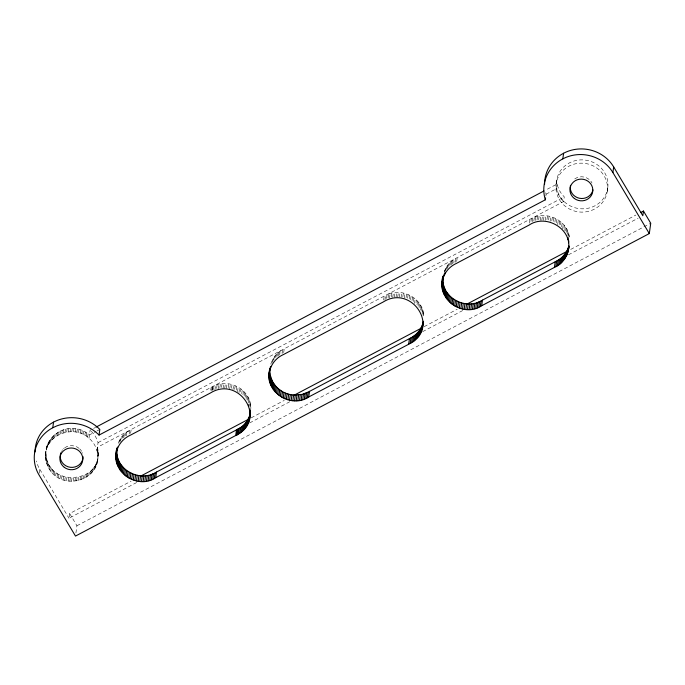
<?xml version="1.0" encoding="UTF-8"?>
<svg xmlns="http://www.w3.org/2000/svg" width="685" height="685" viewBox="0 0 685 685"><rect width="100%" height="100%" fill="white"/><g stroke="black" fill="none" stroke-linecap="round" stroke-linejoin="round"><path stroke-width="0.51" stroke-dasharray="3.42 2.57" d="M45.51 456.03C45.022 434.632 74.1 423.981 88.99 438.203A26.176 24.78 8 0 1 96.945 450.584C105.028 478.995 62.318 493.114 48.952 468.497C34.404 442.33 66.394 415.452 89.452 434.924L96.063 431.439M45.972 452.742C45.861 489.158 106.654 483.636 97.407 447.296L563.592 201.544L564.252 196.852A26.176 24.78 8 0 1 557.153 184.017L545.808 189.993M39.345 473.189L39.867 469.439A36.75 34.789 8 0 1 36.245 460.971M45.57 454.412L46.494 447.913M46.434 449.625L46.897 446.346M45.561 457.649L46.015 454.369M46.94 448.084L47.402 444.796M45.715 459.267L46.178 455.987M47.548 446.577L48.01 443.289M45.989 460.877L46.452 457.589M48.258 445.113L48.721 441.825M46.366 462.461L46.828 459.181M49.072 443.692L49.534 440.412M46.854 464.028L47.316 460.74M49.988 442.33L50.45 439.051M47.453 465.56L47.916 462.272M50.99 441.037L51.452 437.749M48.147 467.05L48.609 463.762M52.086 439.796L52.539 436.516M48.952 468.497L49.414 465.209M53.259 438.64L53.721 435.352M49.842 469.893L50.305 466.605M54.509 437.552L54.971 434.264M50.836 471.229L51.298 467.941M55.836 436.55L56.298 433.262M51.914 472.504L52.377 469.216M57.232 435.626L57.694 432.346M53.079 473.712L53.541 470.424M58.696 434.795L59.158 431.516M54.32 474.842L54.783 471.563M60.203 434.059L60.665 430.779M55.639 475.895L56.101 472.616M61.77 433.425L62.232 430.137M57.026 476.871L57.489 473.583M63.371 432.877L63.833 429.598M58.473 477.753L58.936 474.474M65.015 432.44L65.477 429.152M59.98 478.55L60.443 475.262M66.676 432.107L67.139 428.819M61.53 479.243L61.992 475.964M68.372 431.875L68.834 428.587M63.131 479.851L63.594 476.563M70.076 431.747L70.538 428.459M64.767 480.348L65.229 477.068M71.779 431.721L72.242 428.442M66.428 480.75L66.89 477.471M73.492 431.807L73.954 428.527M68.115 481.05L68.577 477.762M75.196 432.004L75.658 428.716M69.819 481.238L70.281 477.959M76.883 432.295L77.345 429.015M71.531 481.324L71.993 478.044M78.544 432.697L79.006 429.409M73.244 481.307L73.697 478.019M80.179 433.203L80.642 429.915M136.675 482.514L68.997 518.245L69.656 513.553L131.1 481.161M74.948 481.178L75.401 477.89M81.78 433.802L82.243 430.514M76.634 480.947L77.097 477.659M83.339 434.504L83.793 431.216M78.304 480.605L78.766 477.325M84.837 435.292L85.3 432.012M79.939 480.168L80.402 476.88M86.293 436.182L86.747 432.894M81.549 479.628L82.003 476.34M87.671 437.15L88.134 433.87M83.108 478.986L83.57 475.698M88.99 438.203L90.112 430.231L94.838 427.74M75.915 532.981L76.934 525.755L69.656 513.553M84.623 478.25L85.086 474.962M86.079 477.419L86.541 474.14M87.474 476.503L87.937 473.215M88.802 475.493L89.264 472.213M90.052 474.414L90.514 471.126M91.233 473.249L91.696 469.961M92.321 472.016L92.783 468.728M93.323 470.715L93.785 467.427M94.239 469.353L94.701 466.065M96.945 450.584L98.066 442.613A26.176 24.78 8 0 0 90.112 430.231M95.052 467.941L95.515 464.653M97.33 452.168L97.784 448.889M95.763 466.476L96.225 463.188M97.595 453.778L98.058 450.49M96.379 464.961L96.833 461.681M97.758 455.397L98.22 452.109M96.876 463.42L97.338 460.14M97.801 457.023L98.263 453.735M97.279 461.844L98.203 455.354M119.19 442.27C119.952 437.355 124.327 433.776 128.249 431.105L127.855 433.913M119.986 440.883L120.252 439.008M120.62 441.423L121.142 437.672M121.861 438.272L122.127 436.396M122.803 438.006L123.197 435.189M123.822 437.801L124.353 434.05M125.184 435.797L125.578 432.988M126.348 435.754L126.879 432.004M129.148 434.042L129.679 430.291M130.63 433.322L131.16 429.563M210.749 390.219L211.143 387.402M211.733 390.518L212.264 386.768M212.042 390.339L212.573 386.588M212.359 390.185L212.889 386.434M213.523 389.619L214.054 385.869C229.775 378.069 251.395 390.33 250.89 408.363M214.927 389.928L215.587 385.235M216.631 388.464L217.154 384.705M218.104 388.969L218.763 384.276M219.868 387.701L220.399 383.942M221.529 387.47L222.051 383.72M223.062 388.284L223.721 383.591M224.74 388.267L225.399 383.574M226.418 388.352L227.077 383.66M228.216 387.599L228.739 383.848M229.732 388.823L230.391 384.139M231.496 388.284L232.027 384.525M232.968 389.714L233.628 385.021M234.664 389.363L235.195 385.612M236.188 390.048L236.719 386.297M237.532 391.76L238.192 387.076M238.954 392.633L239.613 387.941M240.572 391.709L240.966 388.892M241.728 393.678L242.259 389.928M242.952 394.791L243.475 391.032M244.091 395.973L244.613 392.214M245.144 397.223L245.675 393.464M246.12 398.533L246.643 394.774M246.994 399.894L247.525 396.144M247.91 400.374L248.304 397.565M248.467 402.78L248.989 399.021M249.177 403.337L249.571 400.519M250.034 406.428L250.427 403.611M250.427 407.061L250.693 405.186M272.142 362.545C272.484 357.176 277.151 353.297 281.312 350.455L280.918 353.272M272.938 361.166L273.332 358.349M273.829 359.83L274.223 357.013M274.942 357.621L275.207 355.746M275.875 357.356L276.269 354.539M277.023 356.217L277.425 353.4M278.119 356.089L278.649 352.338M279.42 355.113L279.951 351.354M282.211 353.4L282.734 349.65M283.693 352.681L284.215 348.922M383.634 300.021L384.165 296.271M384.927 300.15L385.587 295.458M386.537 298.497L387.068 294.738C402.223 287.298 423.013 298.3 423.75 315.588M388.061 297.872L388.592 294.113M389.5 298.275L390.159 293.591M391.229 296.913L391.76 293.154M392.728 297.521L393.387 292.829M394.38 297.29L395.039 292.598M396.05 297.17L396.709 292.478M397.72 297.144L398.379 292.461M399.389 297.23L400.049 292.538M401.05 297.418L401.71 292.726M402.831 296.768L403.354 293.017M404.321 298.103L404.981 293.411M406.051 297.65L406.582 293.899M407.618 298.24L408.14 294.49M409.133 298.925L409.664 295.166M410.606 299.696L411.128 295.946M412.019 300.561L412.55 296.81M413.372 301.511L413.903 297.761M414.528 303.481L415.187 298.788M416.009 302.71L416.403 299.893M417.011 304.825L417.542 301.075M418.064 306.075L418.595 302.325M419.032 307.385L419.562 303.626M420.042 307.805L420.436 304.988M420.693 310.159L421.215 306.4M421.506 310.673L421.9 307.865M422.088 312.172L422.482 309.355M422.559 313.696L422.962 310.887M422.936 315.246L423.33 312.437M423.33 315.879L423.595 314.004M444.591 271.868C445.447 266.456 449.899 262.218 454.318 259.307L453.787 263.057M445.156 271.38L445.55 268.563M445.952 270.001L446.346 267.184M446.843 268.666L447.237 265.857M447.69 268.34L448.221 264.581M448.889 266.191L449.283 263.382M450.036 265.061L450.43 262.244M451.132 264.941L451.655 261.182M452.425 263.956L452.956 260.206M455.208 262.252L455.739 258.493M456.69 261.533L457.212 257.774M529.411 223.182L529.933 219.431M530.961 221.435L531.363 218.618M532.313 221.649L532.836 217.898C547.991 210.449 568.781 221.46 569.518 238.74M533.838 221.024L534.36 217.273M535.405 220.493L535.927 216.743M537.006 220.065L537.528 216.314M538.633 219.739L539.163 215.981M540.157 220.45L540.816 215.758M541.818 220.322L542.477 215.629M545.851 196.056L546.116 194.18A37.761 35.748 8 0 1 545.354 191.261M543.488 220.305L544.147 215.612M545.157 220.39L545.817 215.698M546.955 219.637L547.478 215.886M548.599 219.928L549.13 216.177M550.098 221.255L550.757 216.563M556.134 183.957L556.597 180.677M551.819 220.81L552.35 217.051M563.592 201.544A26.176 24.78 8 0 1 556.494 188.709L557.153 184.017M553.386 221.392L553.908 217.642M554.901 222.077L555.432 218.327M556.374 222.856L556.905 219.097M557.659 224.654L558.318 219.962M559.14 224.671L559.671 220.912M560.561 224.757L560.955 221.949M561.64 226.803L562.171 223.053M562.65 228.918L563.31 224.226M563.969 228.293L564.363 225.476M564.8 230.537L565.331 226.786M565.81 230.956L566.204 228.148M566.589 232.369L566.983 229.561M567.274 233.833L567.668 231.016M567.856 235.323L568.25 232.515M568.464 235.914L568.73 234.039M568.833 237.464L569.098 235.589M607.278 191.32A25.842 24.463 8 0 0 571.941 164.837A25.842 24.463 8 0 0 565.896 206.767A25.842 24.463 8 0 0 607.278 191.32L607.741 188.032A25.842 24.463 8 0 0 572.403 161.549A25.842 24.463 8 0 0 566.358 203.479A25.842 24.463 8 0 0 607.741 188.032M270.746 364.146L272.536 359.736M118.154 443.306L119.455 440.395M444.257 271.466L444.856 269.993M97.005 430.942L99.83 429.452M546.116 194.18L556.494 188.709M98.066 442.613L564.252 196.852M251.155 417.867L284.241 400.425M424.152 326.668L457.237 309.226M570.682 249.426L635.903 215.039M249.674 422.928L289.815 401.735M422.611 331.686L462.769 310.502M76.934 525.755L650.75 223.25M568.464 254.811L638.103 218.215M39.867 469.439L68.997 518.245M61.41 451.526A11.465 10.857 8 0 1 61.761 450.901M62.164 450.31A11.465 10.857 8 0 1 62.6 449.737M63.594 448.692A11.465 10.857 8 0 1 64.142 448.213M64.724 447.776A11.465 10.857 8 0 1 79.254 448.495M79.794 448.992A11.465 10.857 8 0 1 81.601 451.278M82.26 452.571A11.465 10.857 8 0 1 82.517 453.239M574.775 178.888A11.465 10.857 8 0 1 590.35 180.643M590.83 181.2A11.465 10.857 8 0 1 592.003 183.032"/><path stroke-width="1.03" d="M116.484 451.989C118.043 444.574 123.463 438.237 130.364 435.198L210.355 393.027C239.168 374.995 268.374 419.914 235.7 435.514L155.718 477.676C136.803 490.597 108.975 470.244 117.007 448.238M241.274 427.363L156.505 472.051C140.331 483.011 114.823 469.525 116.818 449.506M269.051 376.039C269 366.835 275.045 358.178 283.427 354.556L383.369 301.905C412.105 283.915 441.226 328.706 408.645 344.264L308.729 396.966C290.517 409.45 262.706 390.578 269.907 368.83M568.935 246.292C568.499 255.342 562.779 263.845 554.413 267.407L481.683 305.741C462.692 318.679 434.949 298.121 443.101 276.072C439.59 296.571 465.834 311.478 482.48 300.107L560.929 258.767M568.541 249.109C572.052 228.593 545.791 213.686 529.145 225.057L456.424 263.408C449.052 266.636 443.409 273.675 442.313 281.698M52.762 427.757L53.55 422.123A37.761 35.748 8 0 1 99.83 429.452L99.042 435.078A37.761 35.748 8 0 0 56.521 426.027L52.762 427.757A36.75 34.789 8 0 0 39.079 475.065L75.487 536.072L649.303 233.576L650.75 223.25L643.472 211.048L640.629 212.547M116.03 455.131L116.989 447.921M115.97 456.724L116.758 451.09M116.87 450.447L117.135 448.572M116.013 458.308L116.801 452.682M117.366 448.932L117.632 447.057M116.167 459.892L116.964 454.266M116.433 461.467L117.229 455.842M116.81 463.026L117.597 457.4M117.289 464.558L118.077 458.924M117.871 466.057L118.659 460.423M118.556 467.521L119.344 461.887M119.336 468.934L120.132 463.308M120.218 470.304L121.005 464.67M121.185 471.614L121.973 465.98M122.238 472.864L123.035 467.23M123.386 474.046L124.173 468.412M124.602 475.159L125.389 469.525M125.894 476.186L126.682 470.561M127.247 477.137L128.044 471.511M128.669 478.01L129.456 472.376M130.141 478.781L130.938 473.155M131.666 479.466L132.462 473.84M133.232 480.057L134.02 474.431M134.834 480.553L135.63 474.919M136.469 480.947L137.257 475.313M138.122 481.23L138.909 475.604M139.783 481.418L140.579 475.792M141.461 481.504L142.249 475.878M143.139 481.487L143.927 475.852M144.809 481.358L145.597 475.733M146.462 481.135L147.249 475.501M148.097 480.801L148.885 475.176M149.707 480.373L150.494 474.739M151.274 479.842L152.07 474.208M152.806 479.217L153.594 473.583L150.777 475.073M154.288 478.49L155.075 472.864M155.718 477.676L156.505 472.051M235.7 435.514L236.496 429.88M236.864 434.949L237.652 429.315M237.181 434.787L237.978 429.161M237.489 434.615L238.277 428.99M238.611 433.982L239.407 428.348C244.905 425 249.032 419.408 250.376 413.089L249.588 418.723M239.981 433.074L240.769 427.449M241.283 432.089L242.07 426.464M242.507 431.028L243.303 425.402M243.663 429.889L244.451 424.263M244.733 428.682L245.521 423.056M245.718 427.406L246.506 421.78M248.783 406.154L249.049 404.278M246.609 426.07L247.396 420.444M247.405 424.683L248.193 419.057M248.107 423.253L248.895 417.619M249.897 410.812L250.162 408.936M248.706 421.772L249.494 416.146M250.059 412.396L250.316 410.52M249.194 420.265L249.991 414.63M250.102 413.988L250.367 412.113M269.111 374.455L269.967 368.504M269.958 369.78L270.352 366.963M269.102 377.632L269.847 370.414M270.447 368.273L270.712 366.389M269.256 379.207L269.89 371.998M269.522 380.783L270.044 373.582M269.89 382.333L270.686 376.707L270.31 375.149M270.369 383.865L271.157 378.231L270.686 376.707M270.952 385.364L271.74 379.73L271.157 378.231M271.637 386.819L272.425 381.194L271.74 379.73M272.416 388.232L273.204 382.607L272.425 381.194M273.289 389.602L274.086 383.968L273.204 382.607M274.257 390.904L275.053 385.278L274.086 383.968M275.319 392.154L276.106 386.528L275.053 385.278M276.457 393.336L277.245 387.701L276.106 386.528M277.673 394.44L278.461 388.815L277.245 387.701M278.958 395.476L279.754 389.842L278.461 388.815M280.311 396.427L281.107 390.792L279.754 389.842M281.732 397.291L282.52 391.657L281.107 390.792M283.205 398.071L283.992 392.436L282.52 391.657M284.72 398.747L285.517 393.121L283.992 392.436M286.287 399.338L287.075 393.712L285.517 393.121M287.888 399.834L288.676 394.2L287.075 393.712M289.515 400.22L290.303 394.594L288.676 394.2M291.168 400.511L291.956 394.885L290.303 394.594M292.829 400.699L293.617 395.065L301.914 394.449L308.096 392.145L415.144 335.624M294.499 400.785L295.295 395.151M296.177 400.759L296.965 395.134M297.838 400.639L298.634 395.005M299.491 400.408L300.287 394.783M301.126 400.083L301.914 394.449M302.727 399.655L303.524 394.021M304.294 399.124L305.09 393.49M305.827 398.499L306.615 392.865L303.815 394.346M307.308 397.771L308.096 392.145M308.729 396.966L309.526 391.332M408.645 344.264L409.442 338.63M410.127 343.545L410.914 337.91M411.548 342.731L412.344 337.106C417.824 333.766 421.943 328.192 423.279 321.89M412.909 341.832L413.706 336.207M414.211 340.856L414.999 335.222M415.435 339.794L416.232 334.16M416.583 338.655L417.379 333.03M417.653 337.448L418.441 331.823M418.629 336.181L419.425 330.547M419.52 334.854L420.316 329.22M420.316 333.467L421.112 327.841M421.018 332.037L421.806 326.402M421.609 330.564L422.405 324.93M422.106 329.057L422.893 323.423M422.491 327.516L423.433 321.265M442.142 283.273L443.118 276.389M442.073 284.857L442.87 279.223M442.981 278.607L443.238 276.731M442.125 286.441L442.912 280.807M443.469 277.1L443.734 275.224M442.279 288.017L443.067 282.391M444.068 275.627L444.325 273.752M442.544 289.584L443.332 283.958M444.762 274.197L445.027 272.322M442.912 291.142L443.7 285.508M443.392 292.666L444.18 287.032M443.974 294.156L444.762 288.531M444.651 295.612L445.447 289.986M445.43 297.025L446.226 291.399M446.312 298.386L447.099 292.76M447.271 299.696L448.067 294.062M448.332 300.938L449.12 295.312M449.463 302.119L450.259 296.485M450.679 303.224L451.466 297.598M451.963 304.251L452.759 298.626M453.316 305.202L454.112 299.576M454.729 306.067L455.525 300.441M456.201 306.837L456.989 301.212M457.717 307.522L458.513 301.897M459.284 308.113L460.072 302.479M460.877 308.601L461.664 302.975M462.503 308.995L463.291 303.361M464.147 309.286L464.944 303.652M465.809 309.466L466.605 303.84M467.478 309.551L468.275 303.926M469.148 309.534L469.944 303.9M470.818 309.406L471.605 303.78M472.462 309.183L473.258 303.549M474.088 308.849L474.885 303.224M475.69 308.421L476.486 302.796M477.257 307.89L478.053 302.265M478.781 307.265L479.577 301.64L476.777 303.121M480.262 306.546L481.05 300.921M481.683 305.741L482.48 300.107M99.042 435.078L545.328 199.806L545.594 197.931M545.328 199.806A37.761 35.748 8 0 1 562.813 158.869L563.601 153.243A36.75 34.789 8 0 1 613.683 166.934L642.813 215.741L643.472 211.048M554.413 267.407L555.21 261.781M555.895 266.688L556.682 261.062M557.316 265.883L558.112 260.249C563.138 257.183 567.026 252.251 568.661 246.574L567.874 252.208M558.686 264.984L559.474 259.35M559.979 263.999L560.767 258.373M561.203 262.937L562 257.312M562.351 261.807L563.147 256.173M563.421 260.6L564.209 254.974M564.397 259.332L565.193 253.698M565.288 257.997L566.084 252.371M567.933 239.664L568.199 237.789M566.084 256.618L566.872 250.984M566.778 255.188L567.574 249.554M568.567 242.79L568.833 240.906M567.377 253.715L568.173 248.081M568.259 250.667L568.918 245.975M649.303 233.576L612.895 172.56L613.683 166.934M95.789 427.243L543.924 190.995M140.553 476.178L248.321 419.366M293.694 395.442L421.318 328.166M466.69 304.243L567.839 250.924M291.956 394.885L293.617 395.065M562.813 158.869A36.75 34.789 8 0 1 612.895 172.56M83.108 456.741A11.465 10.857 8 0 1 70.478 467.316A11.465 10.857 8 0 1 60.434 454.189M60.605 453.504A11.465 10.857 8 0 1 60.828 452.828M592.927 189.968A11.465 10.857 8 0 1 579.416 198.256A11.465 10.857 8 0 1 570.485 185.31M544.584 184.316A37.761 35.748 8 0 1 563.601 153.243M35.038 451.937A36.75 34.789 8 0 1 53.55 422.123M64.313 467.358A11.465 10.857 8 0 0 82.68 460.5A11.465 10.857 8 0 0 66.993 448.752A11.465 10.857 8 0 0 64.313 467.358M574.355 198.47A11.465 10.857 8 0 0 592.722 191.62A11.465 10.857 8 0 0 577.044 179.864A11.465 10.857 8 0 0 574.355 198.47"/></g></svg>
